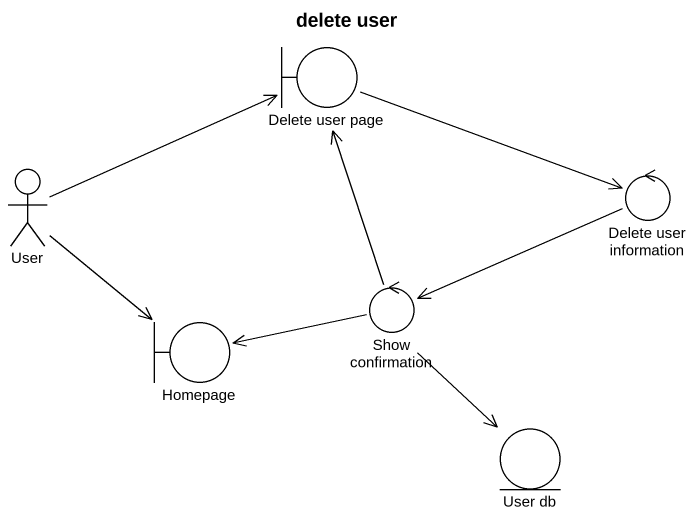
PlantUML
@startuml
title delete user
boundary "Delete user page" as Delete_user_page
actor User
control "Delete user information" as Delete_user_information
control "Show confirmation" as Show_confirmation
boundary Homepage
entity "User db" as User_db
Delete_user_page -right-> Delete_user_information
User -right-> Delete_user_page
User --> Homepage
Delete_user_information -left-> Show_confirmation
Show_confirmation -up-> Delete_user_page
Show_confirmation -left-> Homepage
Show_confirmation --> User_db
@enduml
